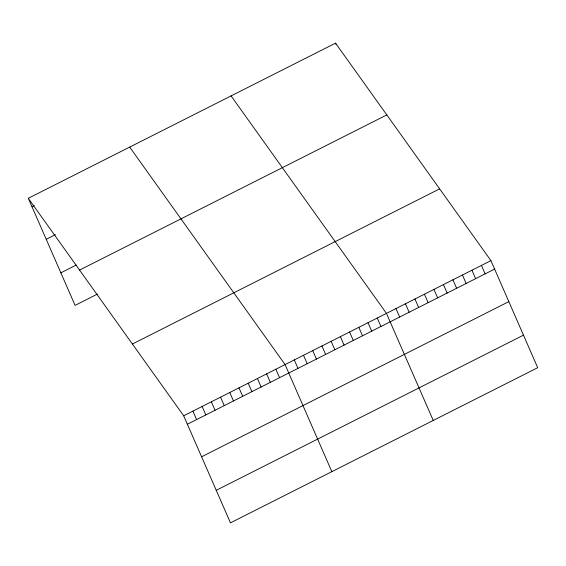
<?xml version="1.0" encoding="UTF-8"?>
<svg xmlns="http://www.w3.org/2000/svg" width="566" height="566" viewBox="0 0 566 566"><rect width="100%" height="100%" fill="white"/><g stroke="black" fill="none" stroke-linecap="round" stroke-linejoin="round"><path stroke-width="0.85" d="M28.3 198.298L335.539 43.15L490.92 260.629L537.7 367.702L230.461 522.85L183.681 415.784L28.3 198.298L75.08 305.371L97.352 294.122M31.993 206.753L34.3 205.592M46.214 239.298L55.426 234.642M60.859 272.826L76.219 265.072M79.58 270.067L386.819 114.919M132.409 344.015L439.648 188.86M183.681 415.784L490.92 260.629M187.374 424.238L494.613 269.083M201.595 456.783L508.834 301.628M216.24 490.312L523.479 335.157M231.077 95.902L386.458 313.38L433.238 420.453M129.692 147.103L285.073 364.582L331.846 471.655M481.425 265.426L485.119 273.88M471.931 270.223L475.624 278.677M462.436 275.019L466.129 283.474M452.934 279.809L456.628 288.271M443.44 284.606L447.133 293.061M335.539 43.15L336.211 44.686M433.945 289.403L437.638 297.858M424.443 294.2L428.144 302.654M414.949 298.997L418.642 307.451M405.454 303.793L409.147 312.248M395.959 308.583L399.653 317.038M377.246 318.035L380.939 326.49M368.027 322.691L371.721 331.145M358.809 327.346L362.502 335.801M349.59 332.001L353.283 340.456M340.378 336.657L344.071 345.111M331.16 341.312L334.853 349.767M321.941 345.96L325.634 354.422M312.722 350.616L316.415 359.07M303.503 355.271L307.197 363.726M294.292 359.926L297.985 368.381M275.854 369.237L279.547 377.692M266.636 373.893L270.329 382.347M257.417 378.548L261.117 387.002M248.205 383.203L251.898 391.658M238.986 387.852L242.68 396.313M229.768 392.507L233.461 400.961M220.549 397.162L224.242 405.617M211.337 401.818L215.03 410.272M202.119 406.473L205.812 414.928M192.9 411.128L196.593 419.583"/></g></svg>
